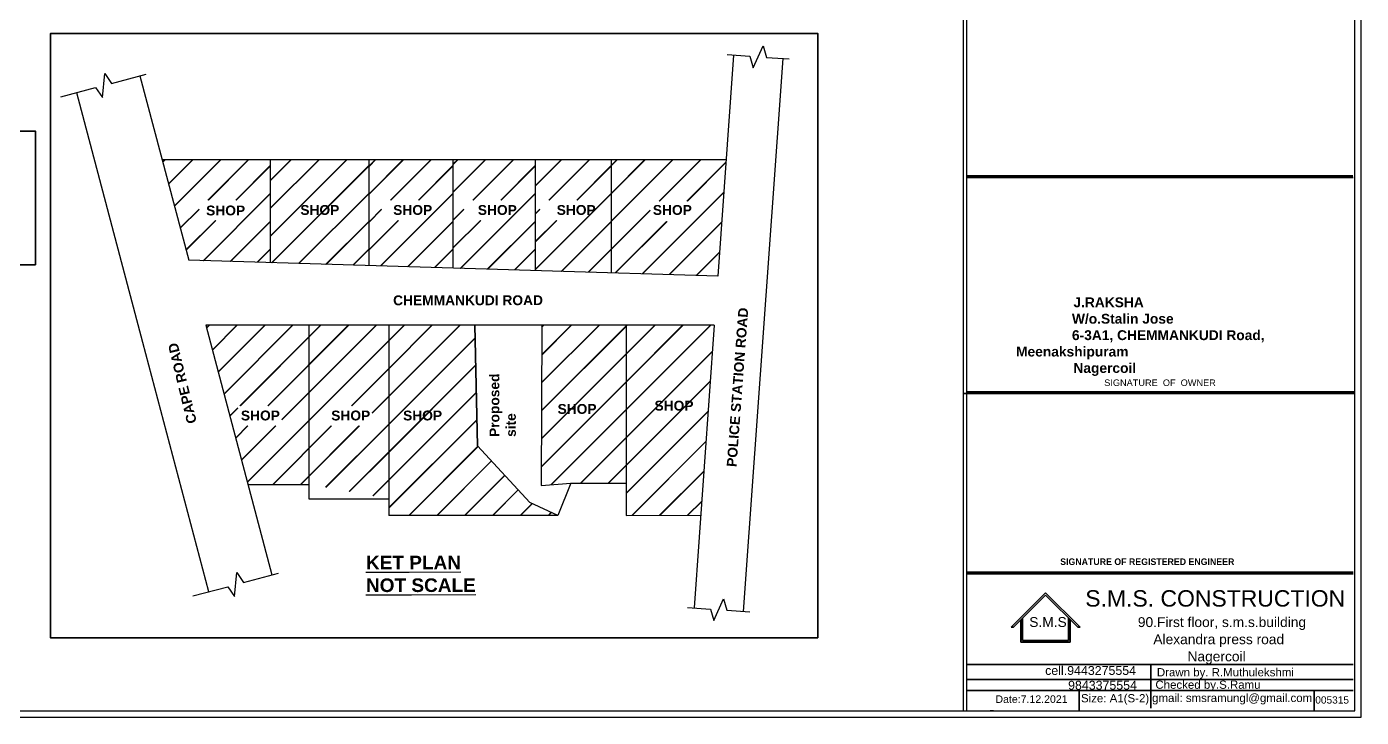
# Model space of a CAD drawing. Header units: metres. Extents: x 5674 to 70840, y 2109 to 4276.
# Drawn here: x 5725.52 to 5766.17, y 2109.48 to 2130.53 of the extents above; entities that cross this region are included whole.
import ezdxf

# ---------------------------------------------------------------- set-up
doc = ezdxf.new("R2010")
doc.units = ezdxf.units.M
doc.layers.add('LOCATION_PLAN', color=7, linetype='Continuous', lineweight=0)
doc.layers.add('SOLAR_PANEL', color=7, linetype='Continuous')
doc.styles.add('S.M.S .HEADING', font='arial.ttf')
doc.styles.add('s.m.s1', font='arial.ttf')
doc.styles.add('SMS1', font='arial.ttf', dxfattribs={"height": 0.3})
doc.styles.get("Standard").update_dxf_attribs({"font": 'arial.ttf'})

msp = doc.modelspace()

# ---------------------------------------------------------------- hatches: boundary and pattern name
at = {"ltscale": 0.2}
h = msp.add_hatch(dxfattribs=at)
h.set_pattern_fill('JIS_LC_20', color=256, scale=0.03)
h.set_pattern_definition([(45, (-2.9954, 0), (-0.42426407, 0.42426407), []), (45, (-2.9834, 0), (-0.42426407, 0.42426407), [])])
h.paths.add_polyline_path([(5732.94787, 2123.33668), (5732.94787, 2126.47976), (5729.64055, 2126.47976), (5730.45227, 2123.41099)])
h.paths.add_polyline_path([(5730.76639, 2124.62441), (5732.10411, 2124.62573), (5732.1035, 2125.24394), (5730.76578, 2125.24263)], flags=16)
h = msp.add_hatch(dxfattribs=at)
h.set_pattern_fill('JIS_LC_20', color=256, scale=0.03)
h.paths.add_polyline_path([(5735.94326, 2123.24748), (5735.94326, 2126.47976), (5732.94787, 2126.47976), (5732.94787, 2123.33668)])
h.paths.add_polyline_path([(5733.76178, 2124.62441), (5735.0995, 2124.62573), (5735.09889, 2125.24394), (5733.76117, 2125.24263)], flags=24)
h = msp.add_hatch(dxfattribs=at)
h.set_pattern_fill('JIS_LC_20', color=256, scale=0.03)
h.set_pattern_definition([(45, (2.56615, 0), (-0.42426407, 0.42426407), []), (45, (2.57815, 0), (-0.42426407, 0.42426407), [])])
h.paths.add_polyline_path([(5738.50941, 2123.17106), (5738.50941, 2126.47976), (5735.94326, 2126.47976), (5735.94326, 2123.24748)])
h.paths.add_polyline_path([(5736.32793, 2124.62441), (5737.66565, 2124.62573), (5737.66504, 2125.24394), (5736.32732, 2125.24263)], flags=16)
h = msp.add_hatch(dxfattribs=at)
h.set_pattern_fill('JIS_LC_20', color=256, scale=0.03)
h.set_pattern_definition([(45, (5.07096, 0), (-0.42426407, 0.42426407), []), (45, (5.08296, 0), (-0.42426407, 0.42426407), [])])
h.paths.add_polyline_path([(5741.01422, 2123.09647), (5741.01422, 2126.47976), (5738.50941, 2126.47976), (5738.50941, 2123.17106)])
h.paths.add_polyline_path([(5738.83274, 2124.62441), (5740.17046, 2124.62573), (5740.16986, 2125.24394), (5738.83213, 2125.24263)], flags=16)
h = msp.add_hatch(dxfattribs=at)
h.set_pattern_fill('JIS_LC_20', color=256, scale=0.03)
h.set_pattern_definition([(45, (7.38585, 0), (-0.42426407, 0.42426407), []), (45, (7.39785, 0), (-0.42426407, 0.42426407), [])])
h.paths.add_polyline_path([(5743.32912, 2123.02754), (5743.32912, 2126.47976), (5741.01422, 2126.47976), (5741.01422, 2123.09647)])
h.paths.add_polyline_path([(5741.14763, 2124.62441), (5742.48535, 2124.62573), (5742.48475, 2125.24394), (5741.14703, 2125.24263)], flags=16)
h = msp.add_hatch(dxfattribs=at)
h.set_pattern_fill('JIS_LC_20', color=256, scale=0.03)
h.set_pattern_definition([(45, (10.7454, -0.0309), (-0.42426407, 0.42426407), []), (45, (10.7574, -0.0309), (-0.42426407, 0.42426407), [])])
h.paths.add_polyline_path([(5746.56655, 2122.93113), (5746.81998, 2126.47976), (5743.32912, 2126.47976), (5743.32912, 2123.02754)])
h.paths.add_polyline_path([(5744.5072, 2124.59354), (5745.84492, 2124.59485), (5745.84431, 2125.21306), (5744.50659, 2125.21175)], flags=16)
h = msp.add_hatch()
h.set_pattern_fill('JIS_LC_20', color=256, scale=0.03)
h.paths.add_polyline_path([(5734.11455, 2121.43113), (5730.97596, 2121.43113), (5732.25813, 2116.58373), (5734.11455, 2116.58373)])
h.paths.add_polyline_path([(5736.5427, 2121.43113), (5734.11455, 2121.43113), (5734.11455, 2116.58373), (5736.5427, 2116.14705)])
h.paths.add_polyline_path([(5731.95181, 2118.36174), (5733.28953, 2118.36305), (5733.28892, 2118.98126), (5731.9512, 2118.97995)], flags=16)
h.paths.add_polyline_path([(5734.70293, 2118.36174), (5736.04065, 2118.36305), (5736.04005, 2118.98126), (5734.70233, 2118.97995)], flags=16)
h = msp.add_hatch()
h.set_pattern_fill('JIS_LC_20', color=256, scale=0.03)
h.paths.add_polyline_path([(5739.16689, 2121.43113), (5736.5427, 2121.43113), (5736.5427, 2115.63765), (5741.69939, 2115.63765), (5740.84183, 2116.03324), (5739.25152, 2117.75648)])
h.paths.add_polyline_path([(5736.89137, 2118.36174), (5738.22909, 2118.36305), (5738.22848, 2118.98126), (5736.89076, 2118.97995)], flags=24)
h = msp.add_hatch()
h.set_pattern_fill('JIS_LC_20', color=256, scale=0.03)
h.paths.add_polyline_path([(5743.77532, 2121.43113), (5741.20767, 2121.43113), (5741.19164, 2116.55335), (5742.09163, 2116.61925), (5743.77532, 2116.61925)])
h.paths.add_polyline_path([(5741.59637, 2118.56189), (5742.93409, 2118.5632), (5742.93349, 2119.18141), (5741.59577, 2119.1801)], flags=24)
h = msp.add_hatch()
h.set_pattern_fill('JIS_LC_20', color=256, scale=0.03)
h.paths.add_polyline_path([(5746.45942, 2121.43113), (5743.77532, 2121.43113), (5743.77532, 2115.63765), (5746.04596, 2115.64165)])
h.paths.add_polyline_path([(5744.54946, 2118.66193), (5745.88719, 2118.66324), (5745.88658, 2119.28145), (5744.54886, 2119.28014)], flags=24)

# ---------------------------------------------------------------- linework, layer by layer
for p, q in [((5754.04655, 2109.68474), (5754.04655, 2161.24068)), ((5754.14655, 2161.24068), (5754.14655, 2109.68474)), ((5747.04747, 2129.66527), (5746.56655, 2122.93113)), ((5748.54366, 2129.55842), (5747.34057, 2112.71221)), ((5728.96489, 2129.03417), (5730.45227, 2123.41099)), ((5727.03139, 2128.52275), (5729.04245, 2120.9197)), ((5729.64055, 2126.47976), (5746.81998, 2126.47976)), ((5732.94787, 2123.33668), (5732.94787, 2126.47976)), ((5735.94326, 2123.24748), (5735.94326, 2126.47976)), ((5738.50941, 2123.17106), (5738.50941, 2126.47976)), ((5741.01422, 2123.09647), (5741.01422, 2126.47976)), ((5743.32912, 2123.02754), (5743.32912, 2126.47976)), ((5746.56655, 2122.93113), (5730.45227, 2123.41099)), ((5746.45942, 2121.43113), (5730.97596, 2121.43113)), ((5730.97596, 2121.43113), (5732.98729, 2113.82709)), ((5734.11455, 2121.43113), (5734.11455, 2116.14705)), ((5736.5427, 2121.43721), (5736.5427, 2115.63765)), ((5743.77532, 2121.43113), (5743.77532, 2115.63765)), ((5746.45942, 2121.43113), (5745.84438, 2112.81907)), ((5729.04245, 2120.9197), (5731.05378, 2113.31566)), ((5732.25813, 2116.58373), (5734.11455, 2116.58373)), ((5734.11455, 2116.58373), (5734.11455, 2116.14705)), ((5742.09163, 2116.61925), (5743.77532, 2116.61925)), ((5743.77532, 2116.61925), (5743.77532, 2116.03734)), ((5734.11455, 2116.14705), (5736.5427, 2116.14705)), ((5741.69939, 2115.63765), (5736.5427, 2115.63765)), ((5743.77532, 2115.63765), (5746.04596, 2115.64165)), ((5754.96656, 2109.68474), (5754.86656, 2109.68474))]:
    msp.add_line(p, q)
at = {"lineweight": 35}
for p, q in [((5754.14655, 2125.98437), (5765.9101, 2125.98437)), ((5754.14655, 2125.93437), (5765.91656, 2125.93437)), ((5754.14655, 2125.93437), (5765.9101, 2125.93437)), ((5754.04655, 2119.35374), (5765.96656, 2119.35374)), ((5754.14655, 2119.40374), (5765.96656, 2119.40374)), ((5754.14655, 2113.90374), (5765.92303, 2113.90374)), ((5754.14655, 2113.85374), (5765.92303, 2113.85374)), ((5755.49921, 2112.22774), (5756.54921, 2113.27774)), ((5755.56992, 2112.22774), (5756.54921, 2113.20703)), ((5756.54921, 2113.27774), (5757.59921, 2112.22774)), ((5756.54921, 2113.20703), (5757.5285, 2112.22774)), ((5755.49921, 2112.22774), (5755.56992, 2112.22774)), ((5755.79921, 2111.77774), (5755.79921, 2112.45703)), ((5755.84921, 2111.82774), (5755.84921, 2112.50703)), ((5757.24921, 2111.82774), (5757.24921, 2112.50703)), ((5757.29921, 2111.77774), (5757.29921, 2112.45703)), ((5757.5285, 2112.22774), (5757.59921, 2112.22774)), ((5755.79921, 2111.77774), (5757.29921, 2111.77774)), ((5755.84921, 2111.82774), (5757.24921, 2111.82774)), ((5754.14655, 2111.09195), (5765.92303, 2111.09195)), ((5759.75378, 2111.09195), (5759.75378, 2109.75894)), ((5754.14655, 2110.63538), (5765.92303, 2110.63538)), ((5754.14655, 2110.3029), (5765.92303, 2110.3029)), ((5755.87886, 2110.3029), (5764.42182, 2110.3029)), ((5757.57022, 2110.3029), (5757.57022, 2109.75894)), ((5759.75378, 2110.33118), (5759.75378, 2109.75894)), ((5764.72849, 2110.3029), (5764.72849, 2109.68474)), ((5757.57022, 2109.75894), (5757.57022, 2109.68474))]:
    msp.add_line(p, q, dxfattribs=at)
at = {"linetype": 'Continuous'}
for p, q in [((5741.20769, 2121.43721), (5736.84869, 2121.43721)), ((5739.16675, 2121.43721), (5739.25152, 2117.75648)), ((5740.84183, 2116.03324), (5739.25152, 2117.75648))]:
    msp.add_line(p, q, dxfattribs=at)
at = {"linetype": 'ByBlock'}
for p, q in [((5739.25152, 2117.75648), (5739.16675, 2121.43721)), ((5741.20769, 2121.43721), (5741.19164, 2116.55335)), ((5741.19164, 2116.55335), (5742.09163, 2116.61925)), ((5742.09163, 2116.61925), (5741.69939, 2115.63765)), ((5741.69939, 2115.63765), (5740.84183, 2116.03324))]:
    msp.add_line(p, q, dxfattribs=at)
for points in [[(5684.16656, 2109.48474), (5766.16656, 2109.48474), (5766.16656, 2166.48474), (5684.16656, 2166.48474)], [(5684.36656, 2109.68474), (5765.96656, 2109.68474), (5765.96656, 2166.28474), (5684.36656, 2166.28474)]]:
    msp.add_lwpolyline(points, close=True)
at = {"linetype": 'Continuous'}
for points in [[(5746.84798, 2129.67952), (5747.5462, 2129.62965), (5747.64642, 2129.27819), (5747.94472, 2129.9455), (5748.04493, 2129.59404), (5748.74316, 2129.54417)], [(5726.55924, 2128.39199), (5727.61778, 2128.67198), (5727.82644, 2128.37193), (5727.89249, 2129.09989), (5728.10115, 2128.79984), (5729.15969, 2129.07983)], [(5730.58164, 2113.18491), (5731.64017, 2113.4649), (5731.84884, 2113.16485), (5731.91489, 2113.89281), (5732.12355, 2113.59276), (5733.18209, 2113.87275)], [(5745.64489, 2112.83331), (5746.34311, 2112.78345), (5746.44333, 2112.43198), (5746.74163, 2113.0993), (5746.84184, 2112.74783), (5747.54007, 2112.69797)]]:
    msp.add_lwpolyline(points, dxfattribs=at)
at = {"layer": 'LOCATION_PLAN', "color": 7, "lineweight": 35}
msp.add_lwpolyline([(5749.61013, 2111.90551), (5726.24362, 2111.90551), (5726.24362, 2130.32375), (5749.61013, 2130.32375)], close=True, dxfattribs=at)
at = {"layer": 'SOLAR_PANEL', "color": 3, "linetype": 'ByBlock', "lineweight": 35}
msp.add_lwpolyline([(5722.37974, 2127.34841), (5725.78198, 2127.34841), (5725.78198, 2123.2762), (5722.37974, 2123.2762)], close=True, dxfattribs=at)

# ---------------------------------------------------------------- texts
at = {"lineweight": 35}
for s, height, style, p in [('SIGNATURE  OF  OWNER', 0.2, 's.m.s1', (5758.33645, 2119.57958)), ('S.M.S. CONSTRUCTION', 0.5, 'SMS1', (5757.75951, 2112.85823)), ('S.M.S.', 0.3, 'S.M.S .HEADING', (5756.05359, 2112.23889)), ('90.First floor, s.m.s.building', 0.300005, 'SMS1', (5759.36064, 2112.23538)), ('Alexandra press road', 0.2999821, 'SMS1', (5759.83239, 2111.71301)), ('Nagercoil', 0.299982, 'SMS1', (5760.87342, 2111.19064)), ('cell.9443275554', 0.27, 'S.M.S .HEADING', (5756.53734, 2110.77719)), ('Drawn by. R.Muthulekshmi', 0.25, 'S.M.S .HEADING', (5759.94032, 2110.73381)), ('       9843375554', 0.27, 'S.M.S .HEADING', (5756.50249, 2110.32719)), ('Checked by.S.Ramu', 0.25, 'S.M.S .HEADING', (5759.89552, 2110.35455)), ('Date:7.12.2021', 0.23, 'S.M.S .HEADING', (5755.02318, 2109.92332)), ('Size: A1(S-2)', 0.25, 'S.M.S .HEADING', (5757.62864, 2109.94179)), ('gmail: smsramungl@gmail.com', 0.25, 'S.M.S .HEADING', (5759.79449, 2109.9515)), ('005315', 0.22, 'S.M.S .HEADING', (5764.76531, 2109.90337))]:
    msp.add_text(s, height=height, dxfattribs=dict(at, style=style)).set_placement(p)
at = {"char_height": 0.3, "width": 11.8731372, "attachment_point": 1, "style": 'S.M.S .HEADING'}
for s, insert, rotation in [('{\\fArial|b1|i0|c0|p34;SHOP}', (5730.98231, 2125.07822), 0.056226), ('{\\fArial|b1|i0|c0|p34;SHOP}', (5733.85146, 2125.09343), 0.056226), ('{\\fArial|b1|i0|c0|p34;SHOP}', (5736.67948, 2125.09343), 0.056226), ('{\\fArial|b1|i0|c0|p34;SHOP}', (5739.25722, 2125.09343), 0.056226), ('{\\fArial|b1|i0|c0|p34;SHOP}', (5741.65976, 2125.09343), 0.056226), ('{\\fArial|b1|i0|c0|p34;SHOP}', (5744.58791, 2125.09343), 0.056226), ('{\\fArial|b1|i0|c0|p34;CHEMMANKUDI ROAD}', (5736.67798, 2122.33979), 0.056226), ('{\\fArial|b1|i0|c0|p34;POLICE STATION ROAD}', (5746.83574, 2117.12766), 85.739389), ('{\\fArial|b1|i0|c0|p34;CAPE ROAD}', (5730.41002, 2118.40623), 103.673931), ('{\\fArial|b1|i0|c0|p34;Proposed\\Psite}', (5739.61468, 2118.02706), 90.056226), ('{\\fArial|b1|i0|c0|p34;SHOP}', (5744.63915, 2119.13094), 0.056226), ('{\\fArial|b1|i0|c0|p34;SHOP}', (5732.04149, 2118.83076), 0.056226), ('{\\fArial|b1|i0|c0|p34;SHOP}', (5734.79262, 2118.83076), 0.056226), ('{\\fArial|b1|i0|c0|p34;SHOP}', (5736.98105, 2118.83076), 0.056226), ('{\\fArial|b1|i0|c0|p34;SHOP}', (5741.68606, 2119.03091), 0.056226)]:
    msp.add_mtext(s, dxfattribs=dict(at, insert=insert, rotation=rotation))
at = {"lineweight": 35, "insert": (5754.95341, 2122.27942), "char_height": 0.3, "attachment_point": 1, "style": 'SMS1'}
msp.add_mtext_dynamic_manual_height_columns('{\\fArial|b1|i0|c0|p34;                     J.RAKSHA\\P^I^IW/o.Stalin Jose\\P^I^I6-3A1, CHEMMANKUDI Road, ^I^I          Meenakshipuram\\P                     Nagercoil                                                                       }', width=8.9140911, gutter_width=0, heights=[2.95374], dxfattribs=at)
at = {"lineweight": 25, "insert": (5735.84897, 2114.40747), "char_height": 0.4146024, "width": 11.8731372, "attachment_point": 1, "rotation": 0.056226, "style": 'S.M.S .HEADING'}
msp.add_mtext('{\\fArial|b1|i0|c0|p34;\\LKET PLAN\\PNOT SCALE }', dxfattribs=at)
at = {"lineweight": 35, "insert": (5759.64752, 2114.12401), "char_height": 0.2, "width": 7.98066, "attachment_point": 8}
msp.add_mtext('{\\fTw Cen MT|b1|i0|c0|p34;SIGNATURE OF REGISTERED ENGINEER}', dxfattribs=at)

doc.saveas('drawing.dxf')
